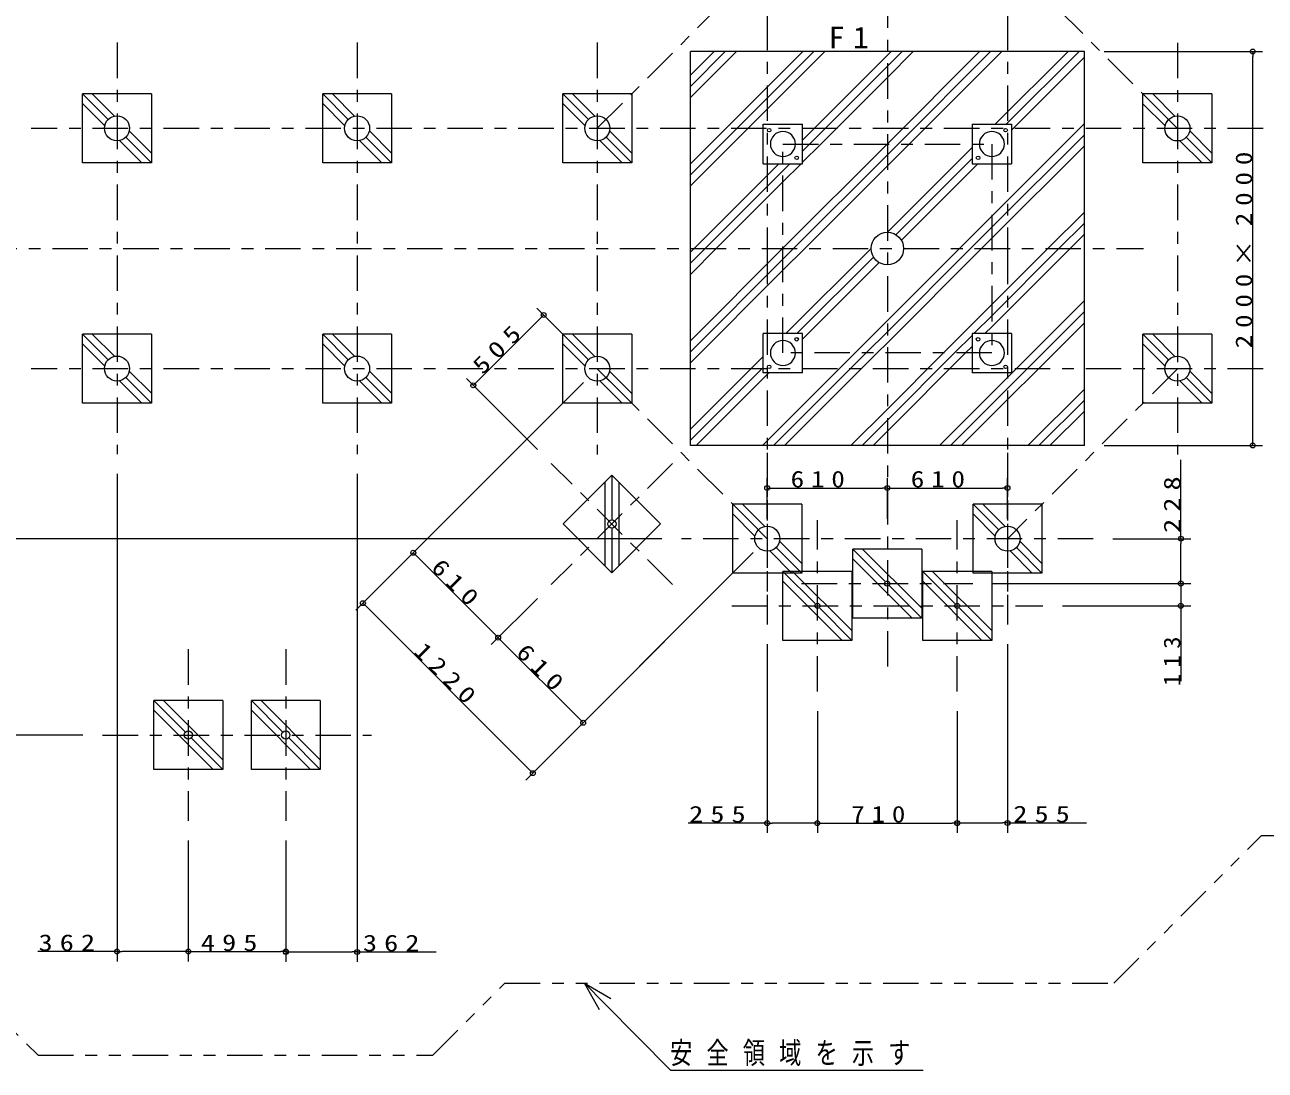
# Model space of a CAD drawing. Units: millimetres on the paper. Extents: x 0 to 420, y -594 to 297.
# Drawn here: x 111.2 to 216.1, y -483 to -394.6 of the extents above; entities that cross this region are included whole.
import ezdxf

# ---------------------------------------------------------------- set-up
doc = ezdxf.new("R2010")
doc.units = ezdxf.units.MM
doc.linetypes.add('USER2', pattern=[6, 3, -1, 1, -1])
doc.linetypes.add('USER3', pattern=[8, 3, -1, 1, -1, 1, -1])
for name, color, linetype, lineweight in [('0_2', 7, 'Continuous', 13), ('2D_DIMENSION', 7, 'Continuous', 13), ('2D_OUTLINE', 7, 'USER3', 13), ('FOOTING', 7, 'Continuous', 13), ('FOOTING_C', 7, 'USER2', 13), ('FOOTING_H', 7, 'Continuous', 13), ('HAT', 7, 'Continuous', 13), ('TEXT', 7, 'Continuous', 13)]:
    doc.layers.add(name, color=color, linetype=linetype, lineweight=lineweight)
doc.styles.add('ＭＳ ゴシック', font='')
doc.styles.get('ＭＳ ゴシック').set_extended_font_data('MS Gothic')

msp = doc.modelspace()

# ---------------------------------------------------------------- linework, layer by layer
at = {"layer": '0_2'}
for p, q in [((167.505, -430.195), (167.505, -396.875)), ((200.825, -396.875), (167.505, -396.875)), ((200.825, -430.195), (200.825, -396.875)), ((173.664, -406.366), (173.664, -403.034)), ((173.664, -403.034), (176.996, -403.034)), ((176.996, -406.366), (176.996, -403.034)), ((191.338, -403.034), (194.67, -403.034)), ((191.338, -403.034), (191.338, -406.366)), ((194.67, -403.034), (194.67, -406.366)), ((173.664, -406.366), (176.996, -406.366)), ((191.338, -406.366), (194.67, -406.366)), ((176.996, -420.708), (173.664, -420.708)), ((173.664, -424.04), (173.664, -420.708)), ((176.996, -424.04), (176.996, -420.708)), ((191.338, -420.708), (191.338, -424.04)), ((194.67, -420.708), (191.338, -420.708)), ((194.67, -420.708), (194.67, -424.04)), ((176.996, -424.04), (173.664, -424.04)), ((194.67, -424.04), (191.338, -424.04)), ((200.825, -430.195), (167.505, -430.195))]:
    msp.add_line(p, q, dxfattribs=at)
for points in [[(175.33, -405.758), (175.536, -405.737), (175.735, -405.677), (175.917, -405.579), (176.078, -405.448), (176.209, -405.287), (176.307, -405.105), (176.367, -404.906), (176.388, -404.7), (176.367, -404.493), (176.307, -404.295), (176.209, -404.112), (176.078, -403.952), (175.917, -403.82), (175.735, -403.722), (175.536, -403.662), (175.33, -403.642), (175.123, -403.662), (174.925, -403.722), (174.742, -403.82), (174.582, -403.952), (174.45, -404.112), (174.352, -404.295), (174.292, -404.493), (174.272, -404.7), (174.292, -404.906), (174.352, -405.105), (174.45, -405.287), (174.582, -405.448), (174.742, -405.579), (174.925, -405.677), (175.123, -405.737)], [(191.946, -404.7), (191.966, -404.906), (192.026, -405.105), (192.124, -405.287), (192.256, -405.448), (192.416, -405.579), (192.599, -405.677), (192.797, -405.737), (193.004, -405.758), (193.21, -405.737), (193.409, -405.677), (193.592, -405.579), (193.752, -405.448), (193.883, -405.287), (193.981, -405.105), (194.041, -404.906), (194.062, -404.7), (194.041, -404.493), (193.981, -404.295), (193.883, -404.112), (193.752, -403.952), (193.592, -403.82), (193.409, -403.722), (193.21, -403.662), (193.004, -403.642), (192.797, -403.662), (192.599, -403.722), (192.416, -403.82), (192.256, -403.952), (192.124, -404.112), (192.026, -404.295), (191.966, -404.493)], [(176.388, -422.374), (176.367, -422.167), (176.307, -421.969), (176.209, -421.786), (176.078, -421.626), (175.917, -421.494), (175.735, -421.396), (175.536, -421.336), (175.33, -421.316), (175.123, -421.336), (174.925, -421.396), (174.742, -421.494), (174.582, -421.626), (174.45, -421.786), (174.352, -421.969), (174.292, -422.167), (174.272, -422.374), (174.292, -422.58), (174.352, -422.779), (174.45, -422.962), (174.582, -423.122), (174.742, -423.253), (174.925, -423.351), (175.123, -423.411), (175.33, -423.432), (175.536, -423.411), (175.735, -423.351), (175.917, -423.253), (176.078, -423.122), (176.209, -422.962), (176.307, -422.779), (176.367, -422.58)], [(193.004, -421.316), (192.797, -421.336), (192.599, -421.396), (192.416, -421.494), (192.256, -421.626), (192.124, -421.786), (192.026, -421.969), (191.966, -422.167), (191.946, -422.374), (191.966, -422.58), (192.026, -422.779), (192.124, -422.962), (192.256, -423.122), (192.416, -423.253), (192.599, -423.351), (192.797, -423.411), (193.004, -423.432), (193.21, -423.411), (193.409, -423.351), (193.592, -423.253), (193.752, -423.122), (193.883, -422.962), (193.981, -422.779), (194.041, -422.58), (194.062, -422.374), (194.041, -422.167), (193.981, -421.969), (193.883, -421.786), (193.752, -421.626), (193.592, -421.494), (193.409, -421.396), (193.21, -421.336)]]:
    msp.add_lwpolyline(points, close=True, dxfattribs=at)
for centre, radius in [((174.163, -403.533), 0.15), ((194.17, -403.533), 0.15), ((176.496, -405.866), 0.15), ((191.838, -405.866), 0.15), ((184.165, -413.535), 1.376), ((176.496, -421.208), 0.15), ((191.838, -421.208), 0.15), ((174.163, -423.54), 0.15), ((194.17, -423.54), 0.15)]:
    msp.add_circle(centre, radius, dxfattribs=at)
at = {"layer": '2D_DIMENSION'}
for p, q in [((202.491, -396.875), (215.901, -396.875)), ((215.068, -396.875), (215.068, -397.291)), ((215.068, -429.778), (215.068, -397.291)), ((158.452, -422.52), (154.504, -418.571)), ((154.798, -419.455), (149.438, -424.815)), ((155.093, -419.16), (154.798, -419.455)), ((158.452, -424.876), (139.216, -444.112)), ((158.452, -424.876), (143.477, -439.851)), ((154.56, -430.525), (148.555, -424.52)), ((149.144, -425.109), (149.438, -424.815)), ((215.068, -430.195), (215.068, -429.778)), ((202.491, -430.195), (215.901, -430.195)), ((208.997, -438.07), (208.997, -431.394)), ((119.007, -432.597), (119.007, -473.816)), ((139.318, -432.597), (139.318, -473.849)), ((174.002, -436.404), (174.002, -432.956)), ((184.165, -436.404), (184.165, -432.956)), ((184.165, -436.404), (184.165, -432.956)), ((194.328, -436.404), (194.328, -432.956)), ((174.002, -433.789), (174.419, -433.789)), ((174.419, -433.789), (183.748, -433.789)), ((184.165, -433.789), (183.748, -433.789)), ((184.165, -433.789), (184.581, -433.789)), ((184.581, -433.789), (193.911, -433.789)), ((194.328, -433.789), (193.911, -433.789)), ((165.089, -438.07), (51.852, -438.07)), ((165.089, -438.07), (51.886, -438.07)), ((203.241, -438.07), (209.83, -438.07)), ((208.997, -438.07), (208.997, -438.486)), ((208.997, -441.452), (208.997, -438.486)), ((144.066, -439.262), (144.361, -439.556)), ((144.361, -439.556), (150.953, -446.148)), ((172.824, -439.248), (153.588, -458.484)), ((172.824, -439.248), (157.849, -454.223)), ((208.988, -441.452), (208.988, -441.035)), ((208.988, -441.868), (208.988, -441.452)), ((208.997, -441.868), (208.997, -441.452)), ((193.071, -441.868), (209.821, -441.868)), ((193.071, -441.868), (209.83, -441.868)), ((208.988, -441.868), (208.988, -443.751)), ((139.805, -443.523), (140.099, -443.818)), ((154.56, -443.13), (150.659, -447.032)), ((154.56, -443.13), (150.659, -447.032)), ((198.986, -443.751), (209.821, -443.751)), ((208.988, -443.751), (208.988, -444.167)), ((140.099, -443.818), (153.882, -457.601)), ((208.988, -444.167), (208.988, -450.113)), ((151.248, -446.443), (150.953, -446.148)), ((151.248, -446.443), (151.542, -446.737)), ((151.542, -446.737), (158.144, -453.339)), ((174.002, -446.983), (174.002, -462.953)), ((194.328, -446.983), (194.328, -462.941)), ((178.244, -452.664), (178.244, -462.953)), ((178.244, -452.664), (178.244, -462.953)), ((190.073, -452.664), (190.073, -462.941)), ((190.073, -452.664), (190.073, -462.953)), ((158.438, -453.634), (158.144, -453.339)), ((116.124, -454.672), (108.287, -454.672)), ((154.177, -457.895), (153.882, -457.601)), ((174.002, -462.12), (167.326, -462.12)), ((174.002, -462.12), (174.419, -462.12)), ((177.828, -462.12), (174.419, -462.12)), ((178.244, -462.12), (177.828, -462.12)), ((178.244, -462.12), (178.661, -462.12)), ((178.661, -462.12), (189.656, -462.12)), ((190.073, -462.12), (189.656, -462.12)), ((190.073, -462.108), (190.489, -462.108)), ((190.489, -462.108), (193.911, -462.108)), ((194.328, -462.108), (193.911, -462.108)), ((194.328, -462.108), (201.003, -462.108)), ((125.037, -463.585), (125.037, -473.816)), ((125.037, -463.585), (125.037, -473.816)), ((133.284, -463.585), (133.284, -473.849)), ((133.284, -463.585), (133.284, -473.816)), ((119.007, -472.983), (112.297, -472.983)), ((119.007, -472.983), (119.423, -472.983)), ((124.621, -472.983), (119.423, -472.983)), ((125.037, -472.983), (124.621, -472.983)), ((125.037, -472.983), (125.454, -472.983)), ((125.454, -472.983), (132.868, -472.983)), ((133.284, -472.983), (132.868, -472.983)), ((133.284, -473.016), (133.701, -473.016)), ((133.701, -473.016), (138.902, -473.016)), ((139.318, -473.016), (138.902, -473.016)), ((139.318, -473.016), (145.994, -473.016)), ((158.544, -475.655), (160.303, -477.431)), ((158.544, -475.655), (160.778, -476.96)), ((159.827, -477.902), (158.544, -475.655)), ((160.303, -477.431), (165.829, -483.012)), ((165.829, -483.012), (187.185, -483.012))]:
    msp.add_line(p, q, dxfattribs=at)
for centre in [(215.068, -396.875), (155.093, -419.16), (149.144, -425.109), (215.068, -430.195), (174.002, -433.789), (184.165, -433.789), (184.165, -433.789), (194.328, -433.789), (208.997, -438.07), (144.066, -439.262), (208.988, -441.868), (208.997, -441.868), (139.805, -443.523), (208.988, -443.751), (151.248, -446.443), (151.248, -446.443), (158.438, -453.634), (154.177, -457.895), (174.002, -462.12), (178.244, -462.12), (178.244, -462.12), (190.073, -462.108), (190.073, -462.12), (194.328, -462.108), (119.007, -472.983), (125.037, -472.983), (125.037, -472.983), (133.284, -472.983), (133.284, -473.016), (139.318, -473.016)]:
    msp.add_circle(centre, 0.208, dxfattribs=at)
at = {"layer": '2D_OUTLINE'}
msp.add_lwpolyline([(274.131, -402.354), (248.94, -377.164), (233.539, -377.164), (201.001, -344.626), (167.342, -344.626), (139.641, -372.326), (106.147, -372.326), (99.585, -378.888), (62.697, -378.888), (41.858, -399.727), (41.858, -427.33), (61.377, -446.848), (77.42, -446.848), (112.325, -481.754), (145.71, -481.754), (151.808, -475.655), (203.322, -475.655), (215.808, -463.17), (248.94, -463.17), (274.131, -437.979)], close=True, dxfattribs=at)
at = {"layer": 'FOOTING'}
for p, q in [((116.091, -406.288), (116.091, -400.457)), ((121.922, -400.457), (116.091, -400.457)), ((121.922, -400.457), (121.922, -406.288)), ((136.403, -406.288), (136.403, -400.457)), ((142.234, -400.457), (136.403, -400.457)), ((142.234, -400.457), (142.234, -406.288)), ((156.715, -406.288), (156.715, -400.457)), ((162.546, -400.457), (156.715, -400.457)), ((162.546, -400.457), (162.546, -406.288)), ((205.784, -406.301), (205.784, -400.47)), ((211.615, -400.47), (205.784, -400.47)), ((211.615, -400.47), (211.615, -406.301)), ((121.922, -406.288), (116.091, -406.288)), ((142.234, -406.288), (136.403, -406.288)), ((162.546, -406.288), (156.715, -406.288)), ((211.615, -406.301), (205.784, -406.301)), ((116.091, -426.6), (116.091, -420.769)), ((121.922, -420.769), (116.091, -420.769)), ((121.922, -420.769), (121.922, -426.6)), ((136.403, -426.6), (136.403, -420.769)), ((142.234, -420.769), (136.403, -420.769)), ((142.234, -420.769), (142.234, -426.6)), ((156.715, -426.613), (156.715, -420.782)), ((162.546, -420.782), (156.715, -420.782)), ((162.546, -420.782), (162.546, -426.613)), ((205.784, -426.613), (205.784, -420.782)), ((211.615, -420.782), (205.784, -420.782)), ((211.615, -420.782), (211.615, -426.613)), ((121.922, -426.6), (116.091, -426.6)), ((142.234, -426.6), (136.403, -426.6)), ((162.546, -426.613), (156.715, -426.613)), ((211.615, -426.613), (205.784, -426.613)), ((156.739, -436.828), (160.863, -432.705)), ((164.986, -436.828), (160.863, -432.705)), ((171.087, -440.985), (171.087, -435.154)), ((176.918, -435.154), (171.087, -435.154)), ((176.918, -435.154), (176.918, -440.985)), ((191.412, -440.985), (191.412, -435.154)), ((197.243, -435.154), (191.412, -435.154)), ((197.243, -435.154), (197.243, -440.985)), ((160.863, -440.951), (156.739, -436.828)), ((164.986, -436.828), (160.863, -440.951)), ((181.243, -444.784), (181.243, -438.953)), ((187.074, -438.953), (181.243, -438.953)), ((187.074, -438.953), (187.074, -444.784)), ((176.918, -440.985), (171.087, -440.985)), ((175.329, -446.666), (175.329, -440.835)), ((181.16, -440.835), (175.329, -440.835)), ((181.16, -440.835), (181.16, -446.666)), ((187.157, -446.666), (187.157, -440.835)), ((192.988, -440.835), (187.157, -440.835)), ((197.243, -440.985), (191.412, -440.985)), ((192.988, -440.835), (192.988, -446.666)), ((187.074, -444.784), (181.243, -444.784)), ((181.16, -446.666), (175.329, -446.666)), ((192.988, -446.666), (187.157, -446.666)), ((122.122, -457.587), (122.122, -451.756)), ((127.953, -451.756), (122.122, -451.756)), ((127.953, -451.756), (127.953, -457.587)), ((130.369, -457.587), (130.369, -451.756)), ((136.2, -451.756), (130.369, -451.756)), ((136.2, -451.756), (136.2, -457.587)), ((127.953, -457.587), (122.122, -457.587)), ((136.2, -457.587), (130.369, -457.587))]:
    msp.add_line(p, q, dxfattribs=at)
for centre, radius in [((119.007, -403.372), 1.058), ((139.318, -403.372), 1.058), ((159.63, -403.372), 1.058), ((208.7, -403.386), 1.058), ((119.007, -423.684), 1.058), ((139.318, -423.684), 1.058), ((159.63, -423.698), 1.058), ((208.7, -423.698), 1.058), ((160.863, -436.828), 0.351), ((174.002, -438.07), 1.058), ((194.328, -438.07), 1.058), ((184.158, -441.868), 0.212), ((178.244, -443.751), 0.212), ((190.073, -443.751), 0.212), ((125.037, -454.672), 0.351), ((133.284, -454.672), 0.351)]:
    msp.add_circle(centre, radius, dxfattribs=at)
at = {"layer": 'FOOTING_C'}
for p, q in [((174.002, -381.753), (174.002, -413.537)), ((174.002, -381.753), (174.002, -396.247)), ((194.328, -381.753), (194.328, -413.537)), ((194.328, -381.753), (194.328, -396.247)), ((159.63, -403.372), (174.002, -389)), ((194.328, -389), (208.7, -403.386)), ((184.165, -391.877), (184.165, -449.195)), ((119.007, -396.125), (119.007, -430.931)), ((139.318, -396.125), (139.318, -430.931)), ((159.63, -396.129), (159.63, -430.945)), ((208.7, -396.133), (208.7, -430.945)), ((215.947, -403.386), (111.759, -403.386)), ((175.33, -404.7), (193, -404.7)), ((175.33, -422.37), (175.33, -404.7)), ((193, -404.7), (193, -422.37)), ((95.539, -413.537), (205.823, -413.537)), ((174.002, -413.537), (174.002, -445.317)), ((194.328, -413.537), (194.328, -445.317)), ((193, -422.37), (175.33, -422.37)), ((215.947, -423.698), (111.759, -423.698)), ((159.63, -423.698), (174.002, -438.07)), ((208.7, -423.698), (194.328, -438.07)), ((174.002, -430.823), (174.002, -445.317)), ((194.328, -430.823), (194.328, -445.317)), ((165.987, -441.952), (155.738, -431.704)), ((165.987, -431.704), (155.738, -441.952)), ((178.244, -450.998), (178.244, -436.504)), ((190.073, -450.998), (190.073, -436.504)), ((201.575, -438.07), (166.755, -438.07)), ((176.911, -441.868), (191.405, -441.868)), ((170.997, -443.751), (197.32, -443.751)), ((125.037, -447.425), (125.037, -461.919)), ((133.284, -447.425), (133.284, -461.919)), ((117.79, -454.672), (140.531, -454.672))]:
    msp.add_line(p, q, dxfattribs=at)
at = {"layer": 'FOOTING_H'}
for p, q in [((116.091, -400.457), (118.258, -402.624)), ((116.916, -400.457), (118.795, -402.336)), ((136.403, -400.457), (138.57, -402.624)), ((137.228, -400.457), (139.107, -402.336)), ((156.715, -400.457), (158.882, -402.624)), ((157.539, -400.457), (159.418, -402.336)), ((205.784, -400.47), (207.952, -402.638)), ((206.609, -400.47), (208.488, -402.349)), ((116.091, -401.282), (117.97, -403.161)), ((136.403, -401.282), (138.282, -403.161)), ((156.715, -401.282), (158.594, -403.161)), ((205.784, -401.295), (207.663, -403.174)), ((120.043, -403.584), (121.922, -405.463)), ((140.355, -403.584), (142.234, -405.463)), ((160.667, -403.584), (162.546, -405.463)), ((209.736, -403.598), (211.615, -405.477)), ((119.218, -404.409), (121.097, -406.288)), ((119.755, -404.12), (121.922, -406.288)), ((139.53, -404.409), (141.409, -406.288)), ((140.066, -404.12), (142.234, -406.288)), ((159.842, -404.409), (161.721, -406.288)), ((160.378, -404.12), (162.546, -406.288)), ((208.911, -404.422), (210.791, -406.301)), ((209.448, -404.134), (211.615, -406.301)), ((116.091, -420.769), (118.258, -422.936)), ((116.091, -421.593), (117.97, -423.472)), ((116.916, -420.769), (118.795, -422.648)), ((136.403, -420.769), (138.57, -422.936)), ((136.403, -421.593), (138.282, -423.472)), ((137.228, -420.769), (139.107, -422.648)), ((156.715, -420.782), (158.882, -422.95)), ((156.715, -421.607), (158.594, -423.486)), ((157.539, -420.782), (159.418, -422.661)), ((205.784, -420.782), (207.952, -422.95)), ((205.784, -421.607), (207.663, -423.486)), ((206.609, -420.782), (208.488, -422.661)), ((119.218, -424.721), (121.097, -426.6)), ((119.755, -424.432), (121.922, -426.6)), ((120.043, -423.896), (121.922, -425.775)), ((139.53, -424.721), (141.409, -426.6)), ((140.066, -424.432), (142.234, -426.6)), ((140.355, -423.896), (142.234, -425.775)), ((159.842, -424.734), (161.721, -426.613)), ((160.378, -424.446), (162.546, -426.613)), ((160.667, -423.909), (162.546, -425.788)), ((208.911, -424.734), (210.791, -426.613)), ((209.448, -424.446), (211.615, -426.613)), ((209.736, -423.909), (211.615, -425.788)), ((160.279, -433.288), (160.279, -440.368)), ((160.863, -432.705), (160.863, -436.476)), ((161.446, -433.288), (161.446, -440.368)), ((171.087, -435.154), (173.254, -437.322)), ((171.912, -435.154), (173.791, -437.033)), ((191.412, -435.154), (193.58, -437.322)), ((192.237, -435.154), (194.116, -437.033)), ((171.087, -435.979), (172.966, -437.858)), ((191.412, -435.979), (193.291, -437.858)), ((160.863, -437.18), (160.863, -440.951)), ((175.039, -438.281), (176.918, -440.16)), ((195.364, -438.281), (197.243, -440.16)), ((174.214, -439.106), (176.093, -440.985)), ((174.75, -438.818), (176.918, -440.985)), ((181.243, -438.953), (183.962, -441.672)), ((182.067, -438.953), (187.074, -443.959)), ((194.539, -439.106), (196.418, -440.985)), ((195.076, -438.818), (197.243, -440.985)), ((181.243, -439.777), (186.249, -444.784)), ((175.329, -440.835), (178.047, -443.554)), ((175.329, -441.66), (180.335, -446.666)), ((176.153, -440.835), (181.16, -445.842)), ((187.157, -440.835), (189.876, -443.554)), ((187.157, -441.66), (192.163, -446.666)), ((187.982, -440.835), (192.988, -445.842)), ((184.355, -442.065), (187.074, -444.784)), ((178.441, -443.947), (181.16, -446.666)), ((190.269, -443.947), (192.988, -446.666)), ((122.122, -451.756), (124.789, -454.423)), ((122.947, -451.756), (127.953, -456.763)), ((130.369, -451.756), (133.036, -454.423)), ((131.193, -451.756), (136.2, -456.763)), ((122.122, -452.581), (127.128, -457.587)), ((130.369, -452.581), (135.375, -457.587)), ((125.286, -454.92), (127.953, -457.587)), ((133.533, -454.92), (136.2, -457.587))]:
    msp.add_line(p, q, dxfattribs=at)
at = {"layer": 'HAT'}
for p, q in [((167.505, -406.372), (177.002, -396.875)), ((167.505, -398.892), (169.522, -396.875)), ((167.505, -407.307), (177.937, -396.875)), ((167.505, -399.827), (170.457, -396.875)), ((167.505, -408.242), (178.872, -396.875)), ((167.505, -400.762), (171.392, -396.875)), ((176.996, -404.362), (184.165, -397.193)), ((184.165, -404.673), (191.963, -396.875)), ((184.165, -397.193), (184.483, -396.875)), ((184.165, -398.128), (185.418, -396.875)), ((184.165, -399.063), (186.353, -396.875)), ((185.074, -404.7), (192.898, -396.875)), ((186.009, -404.7), (193.833, -396.875)), ((193.285, -403.034), (199.444, -396.875)), ((194.22, -403.034), (200.379, -396.875)), ((194.666, -403.523), (200.825, -397.364)), ((177.593, -404.7), (184.165, -398.128)), ((178.528, -404.7), (184.165, -399.063)), ((193, -410.799), (200.825, -402.974)), ((193, -411.734), (200.825, -403.91)), ((175.33, -413.509), (184.139, -404.7)), ((176.996, -405.297), (177.593, -404.7)), ((176.996, -406.232), (178.528, -404.7)), ((184.139, -404.7), (184.165, -404.673)), ((184.165, -405.608), (185.074, -404.7)), ((184.165, -406.543), (186.009, -404.7)), ((193, -412.669), (200.825, -404.845)), ((176.237, -413.537), (184.165, -405.608)), ((184.165, -412.154), (191.334, -404.985)), ((184.887, -412.367), (191.334, -405.92)), ((167.821, -413.537), (174.992, -406.366)), ((168.756, -413.537), (175.33, -406.963)), ((175.33, -406.963), (175.927, -406.366)), ((175.33, -407.898), (176.862, -406.366)), ((177.172, -413.537), (184.165, -406.543)), ((185.351, -412.838), (191.823, -406.366)), ((169.691, -413.537), (175.33, -407.898)), ((190.263, -413.537), (193, -410.799)), ((197.743, -413.537), (200.825, -410.455)), ((184.16, -412.159), (184.165, -412.154)), ((191.198, -413.537), (193, -411.734)), ((198.678, -413.537), (200.825, -411.39)), ((192.133, -413.537), (193, -412.669)), ((199.613, -413.537), (200.825, -412.325)), ((167.505, -421.333), (175.302, -413.537)), ((167.505, -413.853), (167.821, -413.537)), ((167.505, -414.788), (168.756, -413.537)), ((167.505, -415.723), (169.691, -413.537)), ((175.302, -413.537), (175.33, -413.509)), ((175.33, -414.444), (176.237, -413.537)), ((175.33, -415.379), (177.172, -413.537)), ((175.615, -420.704), (182.782, -413.537)), ((176.55, -420.704), (182.998, -414.256)), ((182.782, -413.537), (182.789, -413.529)), ((184.165, -419.634), (190.263, -413.537)), ((184.165, -420.57), (191.198, -413.537)), ((184.165, -421.505), (192.133, -413.537)), ((193, -418.28), (197.743, -413.537)), ((193, -419.215), (198.678, -413.537)), ((193, -420.15), (199.613, -413.537)), ((167.505, -422.268), (175.33, -414.444)), ((167.505, -423.203), (175.33, -415.379)), ((176.996, -421.193), (183.472, -414.717)), ((188.566, -430.195), (200.825, -417.936)), ((188.91, -422.37), (193, -418.28)), ((181.429, -422.37), (184.165, -419.634)), ((189.501, -430.195), (200.825, -418.871)), ((191.511, -420.704), (193, -419.215)), ((182.364, -422.37), (184.165, -420.57)), ((190.436, -430.195), (200.825, -419.806)), ((192.446, -420.704), (193, -420.15)), ((183.299, -422.37), (184.165, -421.505)), ((189.845, -422.37), (191.334, -420.881)), ((167.505, -428.814), (173.664, -422.655)), ((173.604, -430.195), (181.429, -422.37)), ((174.54, -430.195), (182.364, -422.37)), ((175.475, -430.195), (183.299, -422.37)), ((184.165, -427.115), (188.91, -422.37)), ((184.165, -428.05), (189.845, -422.37)), ((184.165, -428.985), (190.78, -422.37)), ((190.78, -422.37), (191.334, -421.816)), ((167.505, -429.749), (173.664, -423.59)), ((167.994, -430.195), (174.153, -424.036)), ((196.046, -430.195), (200.825, -425.416)), ((196.981, -430.195), (200.825, -426.351)), ((181.085, -430.195), (184.165, -427.115)), ((197.916, -430.195), (200.825, -427.286)), ((182.02, -430.195), (184.165, -428.05)), ((182.955, -430.195), (184.165, -428.985))]:
    msp.add_line(p, q, dxfattribs=at)

# ---------------------------------------------------------------- texts
at = {"layer": '2D_DIMENSION', "char_height": 1.405, "attachment_point": 7, "style": 'ＭＳ ゴシック'}
for s, insert, rotation in [('\\T1.5;\\W1.2;2000×2000', (215.04, -421.974), 90), ('\\T1.5;\\W1.25;505', (149.938, -424.276), 45), ('\\T1.5;\\W1.25;228', (208.969, -437.58), 90), ('\\T1.5;\\W1.2;610', (145.483, -440.639), 315), ('\\T1.5;\\W1.1;113', (208.96, -450.542), 90), ('\\T1.5;\\W1.2;1220', (144.028, -447.708), 315), ('\\T1.5;\\W1.2;610', (152.669, -447.825), 315)]:
    msp.add_mtext(s, dxfattribs=dict(at, insert=insert, rotation=rotation))
at = {"layer": '2D_DIMENSION', "attachment_point": 7, "style": 'ＭＳ ゴシック'}
for s, insert, char_height in [('\\T1.5;\\W1.2;610', (175.982, -433.761), 1.405), ('\\T1.5;\\W1.2;610', (186.144, -433.761), 1.405), ('\\T1.5;\\W1.25;255', (167.4, -462.092), 1.405), ('\\T1.5;\\W1.2;710', (181.102, -462.092), 1.405), ('\\T1.5;\\W1.25;255', (194.817, -462.08), 1.405), ('\\T1.5;\\W1.25;362', (112.37, -472.956), 1.405), ('\\T1.5;\\W1.25;495', (126.105, -472.956), 1.405), ('\\T1.5;\\W1.25;362', (139.808, -472.988), 1.405), ('\\T1.64;\\W0.75;安全領域を示す', (165.795, -482.666), 1.832)]:
    msp.add_mtext(s, dxfattribs=dict(at, insert=insert, char_height=char_height))
at = {"layer": 'TEXT', "insert": (179.179, -396.606), "char_height": 1.832, "attachment_point": 7, "style": 'ＭＳ ゴシック'}
msp.add_mtext('\\T1.5;\\W1.1;F1', dxfattribs=at)

doc.saveas('drawing.dxf')
